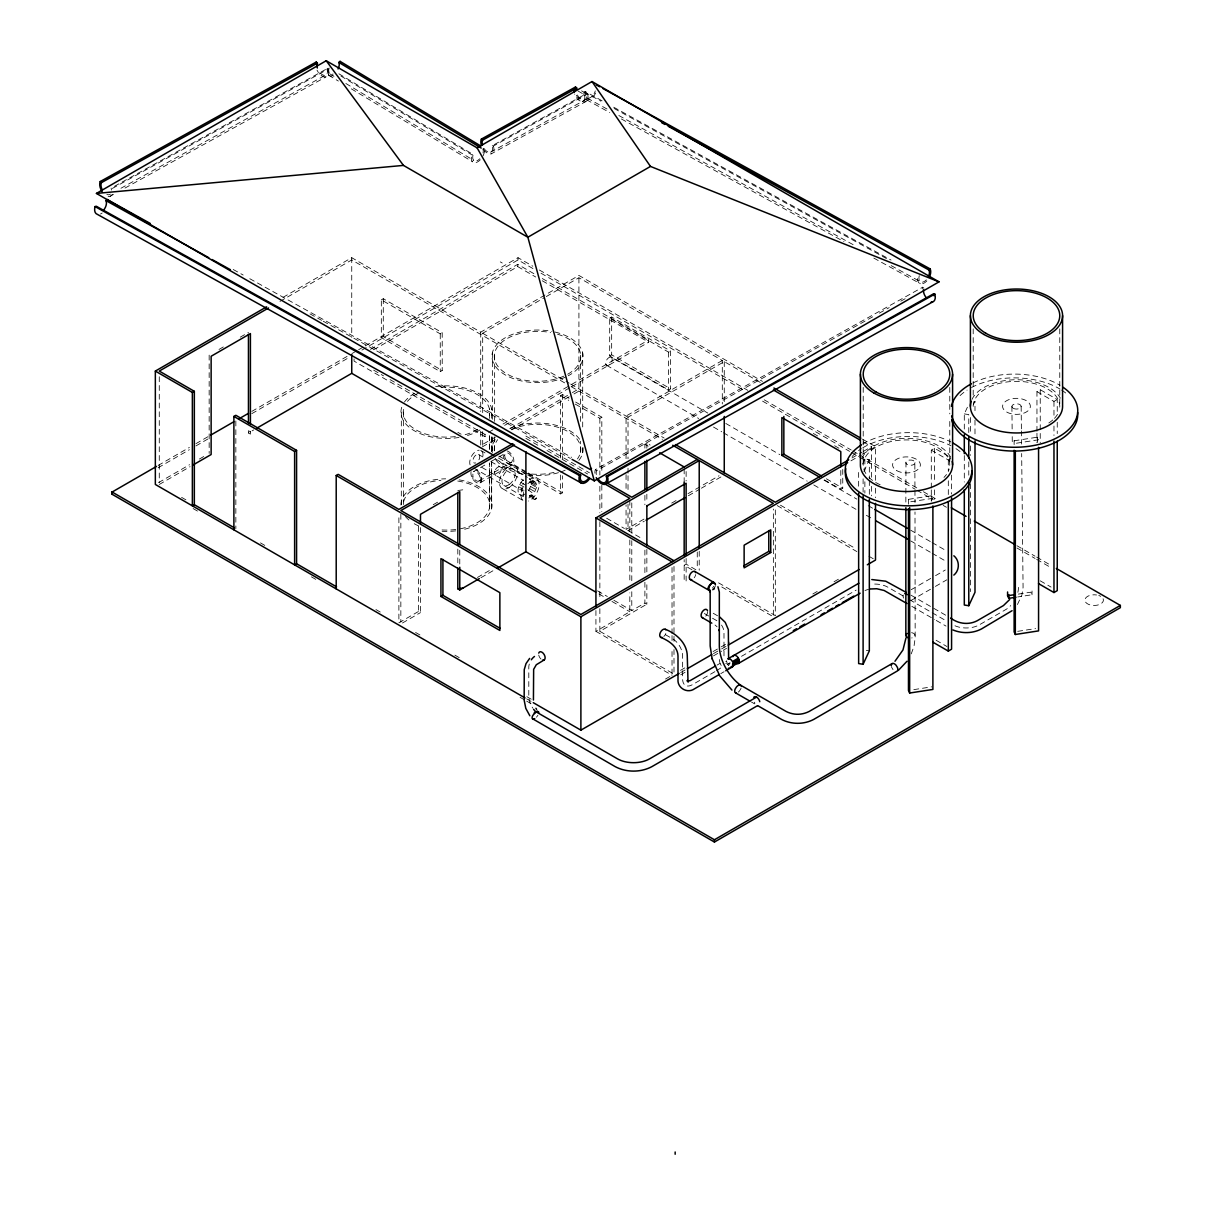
<?xml version="1.0" encoding="UTF-8"?>
<svg xmlns="http://www.w3.org/2000/svg" width="1215" height="1215" viewBox="0 0 1215 1215"><rect width="100%" height="100%" fill="white"/><g stroke="black" fill="none" stroke-linecap="round" stroke-linejoin="round"><path stroke-width="0.75" stroke-dasharray="5 3.75" d="M401.315 504.726L401.33 408.665M403.593 504.544L403.608 408.847A43.254 24.968 0 0 0 455.762 436.534M472.878 479.059L472.878 472.225M480.851 482.127L480.851 475.764M489.372 508.432L489.372 462.885M489.372 449.611L489.372 436.322M489.387 501.917L489.387 463.963M489.387 448.775L489.387 435.486M489.387 418.416L489.387 408.923M491.635 508.599L491.635 461.168M491.635 451.676L491.635 436.489M491.665 501.734L491.665 461.897M491.665 450.507L491.665 435.319M491.665 418.249L491.665 408.756M492.348 450.795L492.348 433.725M492.364 419.266L492.364 352.851M494.627 450.628L494.642 436.519M494.642 421.347L494.642 353.018M529.421 496.312L531.198 494.672L536.574 498.484C534.889 501.172 526.216 496.16 531.198 495.386L536.574 498.484M529.497 481.778L531.274 481.474L536.635 484.572L531.274 480.76L529.497 481.778L534.858 484.876L536.635 483.859M528.798 497.953A9.386 5.422 -60 0 0 533.78 493.882L536.559 487.367A9.386 5.422 -60 0 0 531.274 481.474L531.274 480.76M534.797 499.411L536.574 497.77M527.842 483.737L529.543 482.355L534.858 484.876M580.39 452.618L580.39 441.227M580.421 421.423L580.421 353.109M582.668 452.785L582.668 447.105M582.699 426.951L582.699 352.942M602.078 100.815L585.478 91.657L585.114 93.631A7.472 4.404 -61.1 0 0 589.138 98.111A7.472 4.404 -61.1 0 0 595.304 90.882M919.269 275.638L918.92 277.597A7.472 4.404 -61.1 0 0 926.331 279.86M905.843 502.068L905.98 461.943A4.465 2.582 0 0 1 909.154 460.09L911.539 460.09A4.708 2.719 0 0 1 914.834 461.973L915.001 502.494M915.001 462.657L914.865 463.34A4.465 2.582 0 0 1 911.69 465.193L909.306 465.193A4.708 2.719 0 0 1 906.01 463.31L905.843 462.626M329.174 67.949L328.749 69.893A7.472 4.222 -59 0 0 333.138 74.069M338.894 73.796L473.182 154.563L472.741 156.507A7.472 4.222 -59 0 0 479.849 158.74M528.404 490.784A9.386 5.422 -60 0 0 529.694 488.703L531.183 484.269A9.386 5.422 -60 0 0 528.996 478.3L534.357 481.398M872.689 316.826L596.641 470.645L596.216 472.149A7.472 4.389 60.9 0 0 596.55 475.521M715.301 585.995L714.511 588.09A4.632 2.673 -60 0 1 712.203 590.566M911.265 653.867L914.029 646.091L915.168 637.996L915.001 511.971M525.169 493.958A9.386 5.422 -60 0 1 518.683 486.744L520.931 482.431A9.386 5.422 -60 0 1 524.166 479.257M862.529 464.084L864.867 459.042L869.332 459.741L869.332 478.664M863.88 471.481L869.332 459.741M964.3 429.047L964.3 413.905L967.413 407.207M973.443 404.549L974.992 401.193L974.992 410.655M728.651 665.471L729.942 662.995L729.258 663.329A8.566 4.951 -60 0 1 727.739 663.739M1017.426 604.538L1021.906 595.031L1023.076 587.392L1021.663 453.514M713.873 586.192L712.446 588.09M537.911 715.301L536.453 717.23M471.101 471.693A7.594 4.374 60.1 0 0 472.483 478.482L473.592 480.107A7.594 4.374 60.1 0 0 480.062 482.871L480.912 482.082A7.594 4.374 60.1 0 0 480.912 475.885L480.062 474.108A7.594 4.374 60.1 0 0 476.265 470.099M534.858 485.499L536.635 484.572M283.004 297.371L351.743 257.686L480.715 332.135L578.917 275.441L762.443 381.389M279.982 301.381L351.743 259.949L564.626 382.847M218.989 349.449L225.534 345.668M240.266 337.163L248.452 332.439M381.328 299.847L383.287 298.708L442.214 332.728L442.214 370.529L440.255 371.653L381.328 337.633L381.328 299.847L440.255 333.867L442.214 332.728M158.147 465.467L189.373 447.439M195.949 443.642L209.086 436.048M251.809 411.384L350.421 354.461M352.061 353.504L356.982 350.664M358.638 349.707L363.558 346.867M365.199 345.911L518.03 257.686L532.808 266.207M381.328 337.633L383.287 336.509L442.214 370.529M158.147 467.729L189.373 449.702M195.949 445.905L209.086 438.311M251.809 413.647L348.766 357.666M361.918 350.087L518.03 259.949L534.448 269.426M370.423 349.388L517.727 264.338L534.099 273.785M373.688 349.753L517.727 266.601L535.724 277.005M158.603 482.583L189.601 464.692M199.382 459.042L204.272 456.217M159.271 484.466L190.056 466.681M250.411 431.841L248.452 430.718L248.452 432.98L253.677 429.958M482.689 412.644L482.689 333.274L544.669 297.493M546.294 296.551L578.917 277.719L722.302 360.491L722.302 403.957M609.687 318.163L611.661 317.024L670.574 351.044L670.574 388.846L668.615 389.969L609.687 355.949L609.687 318.163L668.615 352.168L670.574 351.044M609.687 355.949L611.661 354.826L670.574 388.846M390.061 379.627L484.998 434.423L493.169 429.7M502.995 424.035L570.093 385.292M571.733 384.35L648.658 339.927L648.658 342.205L571.733 386.613M354.051 358.835L354.051 361.098L484.998 436.701L488.263 434.803M504.635 425.356L570.093 387.555M560.586 458.009L560.586 395.634L562.545 394.495L569.091 398.277M495.447 437.036L480.715 445.541L480.715 430.414M510.179 428.531L570.731 393.569M572.371 392.612L578.917 388.846M482.355 446.862L495.735 439.131M511.819 429.852L572.402 394.875M574.012 393.949L578.917 391.108L578.917 275.441M433.254 504.696L438.159 501.856M575.303 404.139L599.861 418.309L601.82 417.185L601.82 473.88M722.302 360.491L626.059 416.046L626.059 459.513M760.271 382.406L724.262 361.63L628.018 417.185L628.018 458.769M644.892 448.092L644.892 444.31L646.851 443.171L650.116 445.07M498.575 458.116L560.586 493.913L562.545 492.774L562.545 475.764M420.481 527.553L420.481 612.603L418.522 611.464L398.885 622.809L398.885 515.084M477.404 577.474L492.121 568.985M402.484 622.991L420.481 612.603M480.973 577.687L495.705 569.182M643.996 519.094L626.059 529.451L626.059 504.878M671.728 503.086L676.618 500.246M688.039 493.655L719.037 475.764M628.018 504.119L628.018 530.575L644.33 521.159M688.373 495.735L699.794 489.144M701.419 488.202L724.262 475.019M851.988 457.964L861.784 452.314M863.409 451.373L871.565 446.664L871.565 478.801M850.94 460.85L860.767 455.169M862.407 454.228L875.499 446.664L875.499 480.684M824.423 479.925L840.795 489.387L842.754 488.248L842.754 469.355M595.927 610.538L595.927 631.329L629.826 611.753L629.826 592.859M613.864 600.271L631.785 610.613L644.892 603.065L646.851 604.189L646.851 581.514M599.861 608.654L599.861 631.329L646.851 604.189M931.298 488.005L931.298 450.157L934.563 448.259L950.024 457.189M1036.957 431.34L1036.957 391.61L1040.237 389.711L1057.247 399.538L1057.247 412.781M931.298 450.157L948.308 459.984L951.573 458.085M1036.957 391.61L1053.967 401.421L1057.247 399.538M665.516 679.018L672.032 675.267L672.032 648.81M680.506 670.361L685.397 667.551M713.083 651.559L719.614 647.792M721.239 646.851L729.38 642.158M812.85 593.968L819.366 590.201M834.052 581.727L840.567 577.96M680.719 672.518L685.64 669.678M713.463 653.609L720.009 649.828M721.649 648.886L726.555 646.061M680.719 674.781L685.64 671.941M713.463 655.887L721.649 651.149M723.274 650.207L726.555 648.324M717.078 665.076L720.267 663.238M714.891 671.682L692.277 684.744A13.654 7.882 -60 0 1 682.633 679.17L682.633 655.948A13.881 8.019 60 0 0 672.806 638.938L662.98 633.273M716.516 670.756L722.652 666.777M727.162 664.605L730.048 662.934M741.514 656.313L856.195 590.095M720.799 673.626L724.079 671.728M911.22 589.685L933.94 576.563M935.565 575.637L945.3 570.002M910.977 600.514L933.788 587.346M935.413 586.405L946.819 579.813M484.831 465.056L473.546 471.557A5.468 3.144 60.1 0 1 479.226 475.141A5.468 3.144 60.1 0 1 478.482 481.231A5.468 3.144 60.1 0 1 472.924 476.584M491.285 461.351L505.805 452.998M478.999 481.019L511.257 462.459M480.062 482.871L512.32 464.312M594.94 473.243A9.264 5.437 60.9 0 1 595.426 469.567L922.717 287.196L923.932 288.274M879.296 313.136L889.213 307.623M900.786 301.168L905.752 298.404M114.423 186.305L327.124 68.648L328.339 68.966A9.264 5.452 61.1 0 1 325.438 76.94A9.264 5.452 61.1 0 1 316.993 70.136M112.342 188.447L328.339 68.966M120.938 188.264L325.407 75.178M110.155 196.268L113.451 194.446M124.993 188.067L326.152 76.788M484.102 148.549A7.472 4.404 61.1 0 0 489.964 152.331A7.472 4.404 61.1 0 0 492.637 147.668L492.257 145.694L586.405 93.616L587.635 93.92A9.264 5.452 61.1 0 1 583.959 101.908A9.264 5.452 61.1 0 1 575.454 92.872M492.257 145.694L493.472 145.997L587.635 93.92M490.541 152.209L584.688 100.131M483.327 149.278A9.264 5.452 61.1 0 0 491.3 153.834L585.448 101.756M529.543 482.355L531.274 481.474M864.989 590.49L868.543 589.305M595.669 92.993A9.264 5.468 -61.1 0 1 587.255 99.888A9.264 5.468 -61.1 0 1 584.248 91.991L585.478 91.657M340.914 76.059L471.982 154.897L473.182 154.563M714.754 588.986L712.461 589.579L715.27 587.437M1014.13 440.787L1037.367 437.203L1038.567 439.784L1015.33 443.369L1014.13 440.787L1014.13 444.569M908.471 499.35L931.692 495.75L932.892 498.332L909.655 501.932L908.471 499.35L908.471 505.015M1018.307 594.105L1030.821 592.176L1032.021 594.758L1017.714 596.96M1017.699 631.344L1035.575 628.58M913.832 689.619L931.692 686.855M457.812 490.511L462.961 489.797M964.3 413.905L968.78 414.604L968.78 433.527M866.356 650.389L869.332 650.845M613.712 107.224L891.035 260.071M584.248 91.991L600.863 101.149M614.137 108.469L886.494 258.567M587.27 98.126L608.867 110.033M618.83 115.516L856.302 246.402M891.187 265.629L921.076 282.108M586.526 99.752L609.778 112.57M621.397 118.979L843.939 241.618M873.828 258.096L920.332 283.718M233.219 269.502L243.182 275.03M249.804 278.721L571.627 457.372M309.977 313.88L321.595 320.32M323.251 321.246L570.412 458.465M581.575 90.852L586.405 93.616L586.784 95.59A7.472 4.404 61.1 0 1 582.836 100.146A7.472 4.404 61.1 0 1 576.624 92.978M578.006 91.019L584.445 94.694L584.825 96.668A7.472 4.404 61.1 0 1 580.861 101.225A7.472 4.404 61.1 0 1 574.665 94.056M862.392 439.101L875.499 446.664M863.379 441.941L871.565 446.664M539.369 270.003L747.802 390.334M764.205 399.811L851.199 450.021M852.839 450.978L857.76 453.818M859.4 454.759L916.839 487.929M923.4 491.726L936.537 499.304M1016.955 545.732L1034.998 556.151M1036.653 557.093L1051.415 565.628M541.009 273.208L744.537 390.714M762.595 401.147L849.589 451.373M851.229 452.314L857.79 456.111M859.43 457.053L915.229 489.265M916.885 490.222L933.287 499.699M943.144 505.379L946.424 507.278M1017.001 548.026L1035.059 558.444M1036.699 559.386L1051.461 567.921M813.306 433.436L818.211 436.276M834.583 445.723L841.129 449.504M542.27 278.508L648.658 339.927M542.27 280.771L648.658 342.205M500.276 261.878L502.251 263.017M1040.237 580.831L1051.051 587.073M826.397 478.801L842.754 488.248M611.251 357.316A4.632 2.673 -60 0 1 609.793 364.5A4.632 2.673 -60 0 1 605.784 362.176A4.632 2.673 -60 0 1 611.251 357.316L707.829 413.085M725.826 423.473L779.848 454.653M824.043 480.168L856.772 499.076M868.239 505.683L873.145 508.523M910.794 530.256L930.432 541.601M932.072 542.543L946.804 551.048M606.619 365.335L698.686 418.492M713.494 427.042L721.71 431.781M723.35 432.737L807.2 481.14M813.777 484.937L856.514 509.617M866.386 515.312L872.962 519.109M910.764 540.933L930.493 552.324M932.148 553.281L945.3 560.874M482.689 333.274L569.03 383.135M570.67 384.077L664.119 438.038M780.455 505.197L855.831 548.709M868.938 556.273L873.858 559.113M571.172 386.628L662.494 439.359M777.19 505.577L856.833 551.564M910.977 595.168L945.862 615.306M575.637 402.059L601.82 417.185M560.586 395.634L568.757 400.358M644.892 444.31L648.157 446.194M903.079 595.942L888.028 587.27A19.03 10.981 0 0 0 872.081 584.142M909.625 599.724L930.569 611.828M932.178 612.755L946.682 621.123M911.827 606.346L934.624 619.513M936.249 620.44L946.014 626.09M936.112 640.275L946.941 646.517M525.898 436.079L589.427 472.772M525.898 438.357L540.508 446.786M547.008 450.537L587.604 473.987M373.688 370.165L383.515 375.845M457.858 432.343L461.123 434.226M498.985 456.081L526.687 472.073M528.312 473.015L562.545 492.774M606.665 518.258L624.449 528.51M628.018 530.575L642.143 538.731M695.861 569.744L686.126 564.125L684.167 565.264L692.353 569.987M718.566 582.851L775.322 615.625L775.322 507.9M514.507 465.907L526.778 472.984M528.312 473.865L535.982 478.3M721.786 586.982L773.363 616.764L773.363 509.039M480.684 450.416L485.514 453.195M495.173 458.784L527.386 477.373M531.183 484.269L536.559 487.367M478.558 454.471L483.16 457.129M490.83 461.548L523.726 480.548M530.651 486.486L536.012 489.584M520.931 482.431L526.292 485.544M529.694 488.703L535.071 491.802M519.64 484.512L525.002 487.61M518.683 486.744L524.06 489.842A9.386 5.422 -60 0 0 523.771 495.857M481.808 467.38L522.45 490.86M529.421 495.705L534.797 498.803M473.637 467.957L525.715 498.013M502.615 488.719L524.09 501.112A12.894 7.442 -60 0 1 523.133 486.835M713.22 613.271L719.842 617.099M704.351 613.514L710.896 617.281M712.537 618.238L717.442 621.062M597.583 590.87L607.348 596.504M598.965 593.938L605.465 597.689M611.965 601.44L629.826 611.753M751.417 702.012L754.606 703.85M599.861 631.329L673.991 674.128M595.927 631.329L672.032 675.267M248.452 432.98L250.411 434.119L250.411 428.06M181.582 497.345L186.366 500.109M260.466 542.892L267.042 546.689M375.921 609.55L380.842 612.39M415.576 632.453L420.481 635.278M454.866 655.128L459.771 657.953M526.87 696.696L531.79 699.536M526.702 698.868L531.623 701.708M193.124 508.553L199.7 512.35M311.435 576.852L317.996 580.649M520.096 697.319L525.017 700.174M526.672 701.116L531.593 703.971M329.69 73.766L334.535 76.682M345.865 83.486L473.683 160.38M328.658 75.224L338.362 81.056M351.317 88.847L472.665 161.838M715.058 625.026L717.063 626.773M527.933 489.706L533.78 493.882M595.426 469.567L596.641 470.645M893.025 669.617L891.795 667.597A4.465 2.46 57.8 0 1 891.43 666.534M721.209 665.395L720.191 663.679M719.827 662.615L719.371 659.517M327.124 68.648L327.503 70.622A7.472 4.404 61.1 0 1 324.192 75.3A7.472 4.404 61.1 0 1 318.011 69.802M111.127 188.128L111.507 190.102M1021.162 406.372L1021.39 429.001M1021.42 430.885L1021.557 444.082M1011.898 406.493L1012.141 429.108M1012.217 436.641L1012.292 444.174M1059.769 328.855L1059.769 406.342M1057.247 422.243L1057.247 433.588M1053.967 401.421L1053.967 418.446M1053.967 426.025L1053.967 435.486M1040.237 389.711L1040.237 442.7M1037.367 437.203L1037.367 442.868M1036.957 433.239L1036.957 442.685M1032.021 590.976L1032.021 594.758M974.992 420.117L974.992 435.243M973.2 328.855L973.2 398.778M970.527 417.52L970.527 434.56M970.527 445.905L970.527 455.367M970.527 483.752L970.527 591.614M968.78 461.913L968.78 475.156M964.3 455.534L964.3 482.036M951.573 475.111L951.573 494.034M949.781 387.418L949.781 402.545M949.781 404.428L949.781 413.875M949.781 421.438L949.781 464.905M948.308 459.984L948.308 471.329A43.284 24.999 0 0 0 903.656 439.967A43.284 24.999 0 0 0 866.508 474.473M948.308 480.791L948.308 495.933M934.563 448.259L934.563 482.325M934.563 489.888L934.563 499.35M931.692 495.75L931.692 501.431M931.298 489.888L931.298 501.248M875.499 488.248L875.499 497.694M871.565 486.349L871.565 495.811M869.332 480.563L869.332 495.69M864.867 459.042L864.867 470.402M864.867 481.763L864.867 493.108M863.212 387.418L863.212 464.905M863.106 478.831L863.106 492.075M858.641 472.468L858.641 489.493M840.795 470.478L840.795 489.387M724.262 361.63L724.262 403.198M723.988 655.827L723.988 632.408A9.264 5.346 60 0 0 721.437 624.935M699.217 551.276L699.217 570.184M697.258 552.035L697.258 569.045M686.126 471.526L686.126 480.973M686.126 558.46L686.126 581.514L684.167 580.375L684.167 559.599M684.167 468.884L684.167 482.112M673.991 566.403L673.991 634.443M673.991 636.326L673.991 642.006M673.991 649.554L673.991 672.244M672.032 567.542L672.032 633.683M672.032 635.582L672.032 641.247M668.615 352.168L668.615 389.969M646.851 443.171L646.851 448.851M646.851 494.201L646.851 501.765M646.851 549.393L646.851 572.068M644.892 495.34L644.892 504.787M644.892 550.137L644.892 574.71M644.892 582.274L644.892 603.065M631.785 502.889L631.785 533.127M631.785 540.69L631.785 582.274M631.785 591.72L631.785 610.613M629.826 500.246L629.826 532.383M629.826 539.931L629.826 583.413M628.018 468.215L628.018 473.88M628.018 475.779L628.018 492.789M626.059 474.64L626.059 489.767M611.661 317.024L611.661 354.826M601.82 485.21L601.82 511.682M599.861 418.309L599.861 475.004M599.861 486.349L599.861 512.806M599.861 521.706L599.861 599.192M562.545 394.495L562.545 458.754M560.586 475.004L560.586 493.913M518.03 257.686L518.03 259.949M517.727 264.338L517.727 266.601M484.998 434.423L484.998 436.701M482.689 431.553L482.689 446.664M480.715 332.135L480.715 411.52M459.771 550.243L459.771 567.238M457.812 549.104L457.812 564.216M440.255 333.867L440.255 371.653M418.522 526.429L418.522 611.464M400.844 514.325L400.844 622.05M383.287 298.708L383.287 336.509M351.743 257.686L351.743 337.436M235.847 420.952L235.847 528.677M209.162 355.114L209.162 453.392M159.271 376.741L159.271 482.583M741.089 688.024A4.495 2.369 -56 0 1 740.694 689.072L739.403 691.062A4.495 2.369 -56 0 1 737.839 692.383M911.539 632.696A4.708 2.81 -1.6 0 1 914.834 634.579L914.865 635.992A4.465 2.658 -1.6 0 1 911.69 637.966M695.694 574.573A4.632 2.673 -60 0 1 694.205 577.763M529.3 664.073A9.264 5.346 -60 0 0 528.798 667.248L528.798 696.317A14.944 8.627 60 0 0 532.732 708.087M541.039 659.077A4.632 2.673 60 0 1 538.731 655.067M754.955 703.181A4.632 2.673 60 0 1 754.272 702.194M726.373 663.618A8.566 4.951 -60 0 1 725.765 663.36M903.52 598.099A4.632 2.673 60 0 1 903.185 595.031M954.96 625.771A18.514 10.692 0 0 0 979.32 624.844L1005.838 609.535A18.028 10.525 -60.5 0 0 1010.713 605.602M1018.443 587.361A18.028 10.525 -60.5 0 1 1017.532 593.588M707.631 611.616A4.632 2.673 -60 0 1 705.201 616.673M728.317 665.319A4.632 2.764 61.7 0 1 727.663 664.316M727.162 663.223A4.632 2.764 61.7 0 1 726.859 662.099M665.82 633.531A4.632 2.673 -60 0 1 663.83 636.432M1103.099 598.752A9.264 5.346 0 0 1 1094.958 605.45A9.264 5.346 0 0 1 1084.934 599.663A9.264 5.346 0 0 1 1096.553 594.97M1098.785 595.502A9.264 5.346 0 0 1 1100.699 596.352M852.125 456.536A63.377 36.587 0 0 1 861.435 448.639M862.832 447.773A63.377 36.587 0 0 1 950.92 445.738M955.947 448.639A63.377 36.587 0 0 1 960.382 451.858M862.832 443.991A63.377 36.587 0 0 1 950.92 441.956M946.485 474.473A43.284 24.999 0 0 1 943.979 477.404M880.146 484.739A43.284 24.999 0 0 1 869.014 477.404M861.982 458.025A46.094 26.608 0 0 1 906.496 438.296A46.094 26.608 0 0 1 951.011 458.025M960.078 395.604A63.377 36.587 0 0 1 967.11 390.091M971.468 387.539A63.377 36.587 0 0 1 1059.996 389.073M1061.606 390.076A63.377 36.587 0 0 1 1067.378 394.419M973.018 382.953A63.377 36.587 0 0 1 1059.996 385.292M1057.475 414.376A43.284 24.999 0 0 1 1053.982 418.841M1052.798 419.95A43.284 24.999 0 0 1 1047.102 424.02M973.2 406.342A43.284 24.999 0 0 1 1019.324 381.404A43.284 24.999 0 0 1 1059.404 409.607M971.97 399.462A46.094 26.608 0 0 1 1015.284 379.748A46.094 26.608 0 0 1 1060.331 398.125M582.987 447.636A45.547 26.305 0 0 1 576.32 463.097M565.188 470.205A45.547 26.305 0 0 1 560.221 472.119M558.475 472.665A45.547 26.305 0 0 1 524.834 474.564M523.194 474.275A45.547 26.305 0 0 1 495.401 459.331M492.348 452.694A45.547 26.305 0 0 1 495.462 439.207M509.86 428.424A45.547 26.305 0 0 1 579.631 439.298M555.027 332.044A45.547 26.305 0 0 1 568.225 375.754M565.188 377.227A45.547 26.305 0 0 1 492.591 360.688A45.547 26.305 0 0 1 551.853 331.361M457.751 481.019A43.254 24.968 0 0 1 489.751 505.167A43.254 24.968 0 0 1 457.615 529.254M455.762 529.512A43.254 24.968 0 0 1 440.772 529.877M403.608 501.825A43.254 24.968 0 0 1 440.923 480.365M480.031 429.943A45.547 26.305 0 0 1 465.664 436.003M459.027 437.43A45.547 26.305 0 0 1 414.528 430.885A45.547 26.305 0 0 1 402.514 405.294M404.428 402.044A45.547 26.305 0 0 1 414.33 393.508M435.608 386.598A45.547 26.305 0 0 1 491.635 415.621M477.814 429.366A43.254 24.968 0 0 1 464.692 434.803M407.481 401.36A43.254 24.968 0 0 1 420.223 392.308M440.923 387.372A43.254 24.968 0 0 1 489.372 415.439M459.179 479.864A45.547 26.305 0 0 1 491.969 503.693A45.547 26.305 0 0 1 463.841 529.436M455.701 530.879A45.547 26.305 0 0 1 442.139 531.304M418.689 525.958A45.547 26.305 0 0 1 414.224 523.695M408.908 519.99A45.547 26.305 0 0 1 405.339 516.405M400.935 505.076A45.547 26.305 0 0 1 445.708 478.831M511.242 429.472A43.254 24.968 0 0 1 563.912 429.533A43.254 24.968 0 0 1 577.459 458.906M554.01 472.407A43.254 24.968 0 0 1 497.527 458.83M494.353 450.917A43.254 24.968 0 0 1 497.588 439.708M557.548 334.201A43.254 24.968 0 0 1 567.238 374.478M563.79 376.164A43.254 24.968 0 0 1 494.915 360.612A43.254 24.968 0 0 1 550.608 332.53M507.156 450.932A7.594 4.374 60.1 0 1 513.808 459.71A7.594 4.374 60.1 0 1 509.009 464.176A7.594 4.374 60.1 0 1 503.177 454.623M481.839 451.236A9.386 5.422 -60 0 1 482.871 456.369M470.083 464.859A9.386 5.422 -60 0 1 471.936 455.549A9.386 5.422 -60 0 1 479.226 450.157M478.923 459.786A4.799 2.764 -60 0 0 479.728 456.476L479.545 455.579A4.799 2.764 -60 0 0 476.538 454.699A4.799 2.764 -60 0 0 473.303 458.784L473.015 459.908A4.799 2.764 -60 0 0 475.718 462.93M524.045 490.814A4.799 2.764 -60 0 1 521.341 487.807L521.615 486.668A4.799 2.764 -60 0 1 523.544 483.555M529.36 479.606A12.894 7.442 -60 0 1 539.141 485.043A12.894 7.442 -60 0 1 528.343 501.036M493.472 145.997A9.264 5.452 61.1 0 1 491.3 153.834M483.054 155.9A9.264 5.24 -59 0 0 484.071 147.972L482.856 149.05L483.206 150.523A7.472 4.222 -59 0 1 482.78 153.834M480.305 159.803A9.264 5.24 -59 0 1 473.212 162.248A9.264 5.24 -59 0 1 471.982 154.897M332.94 75.603A9.264 5.24 -59 0 1 327.974 68.268M112.266 194.309A9.264 5.452 61.1 0 1 105.295 195.023M110.398 194.066A7.472 4.404 61.1 0 1 106.859 194.43M102.181 213.005A9.264 5.452 -61 0 1 100.465 214.007M922.261 288.881A9.264 5.437 60.9 0 1 922.717 287.196M926.848 280.938A9.264 5.468 -61.1 0 1 919.664 283.444A9.264 5.468 -61.1 0 1 918.054 275.957M725.993 661.446L726.783 661.036L725.993 661.446M494.763 471.177L494.49 472.316A4.799 2.764 -60 0 0 497.634 475.126A4.799 2.764 -60 0 0 501.203 468.869L501.02 467.972A4.799 2.764 -60 0 0 498.013 467.092A4.799 2.764 -60 0 0 494.763 471.177M1013.295 408.346A4.632 2.643 -0.6 0 0 1021.01 407.071A4.632 2.643 -0.6 0 0 1015.284 403.896A4.632 2.643 -0.6 0 0 1013.295 408.346M896.67 470.585A13.881 8.019 0 0 0 919.907 466.985A13.881 8.019 0 0 0 902.897 457.159A13.881 8.019 0 0 0 896.67 470.585M1006.673 412.022A13.881 8.019 0 0 0 1029.895 408.422A13.881 8.019 0 0 0 1012.9 398.596A13.881 8.019 0 0 0 1006.673 412.022M504.681 455.488A5.468 3.144 60.1 0 0 510.467 462.702A5.468 3.144 60.1 0 0 510.467 454.987A5.468 3.144 60.1 0 0 504.681 455.488M509.055 484.663A9.386 5.422 -60 0 0 514.051 469.825A9.386 5.422 -60 0 0 502.585 477.434A9.386 5.422 -60 0 0 509.055 484.663M509.237 487.412A12.894 7.442 -60 0 0 516.086 467.031A12.894 7.442 -60 0 0 500.352 477.48A12.894 7.442 -60 0 0 509.237 487.412"/><path stroke-width="1.5" d="M905.98 637.921L902.988 649.904L894.984 661.264M736.913 663.603A4.632 2.673 60 0 0 739.221 662.266L738.386 658.12A4.632 2.673 60 0 0 733.754 655.447L732.903 656.662M589.655 478.589A9.264 5.452 -61 0 1 581.681 483.236L97.306 214.326A9.264 5.452 -61 0 1 95.059 206.58L96.274 206.246L580.649 475.156L580.284 477.131A7.472 4.389 -61 0 0 583.018 481.732A7.472 4.389 -61 0 0 588.865 477.859M909.306 638.012A4.708 2.81 -1.6 0 1 906.01 636.128L905.98 634.716A4.465 2.658 -1.6 0 1 907.134 633.471M102.181 191.712A9.264 5.452 61.1 0 1 100.237 181.536L316.234 62.056L317.449 63.134L101.453 182.614L101.027 184.118A7.472 4.404 61.1 0 0 102.014 189.282M317.449 63.134L317.024 64.638A7.472 4.404 61.1 0 0 317.343 68.01M481.307 144.95A9.264 5.452 61.1 0 1 481.383 139.087L575.53 87.009L576.745 88.088L482.583 140.165L482.158 141.684A7.472 4.404 61.1 0 0 482.477 145.056M574.771 89.166L574.346 90.685A7.472 4.404 61.1 0 0 574.331 92.294M576.32 89.606L576.745 88.088M710.289 591.113L710.213 592.13A2.111 1.23 60 0 0 709.241 590.353L710.076 590.733M858.641 493.275L858.641 663.572L863.106 664.271L869.332 650.845L869.332 499.471M964.3 489.599L964.3 605.024L968.78 605.708L974.992 592.297L974.992 440.923M711.17 583.64C709.59 584.658 706.325 588.789 709.165 590.004A4.708 2.126 -50.9 0 0 709.894 589.867M709.879 590.839A4.632 2.673 -60 0 1 709.818 585.539L710.471 584.567A4.632 2.673 -60 0 1 715.438 584.871M1009.726 599.451L1003.453 605.571L977.088 620.804C968.735 625.118 958.574 623.978 950.616 618.055M907.013 661.233L898.325 670.422M538.777 712.552A4.83 2.126 -50.3 0 0 538.625 711.929L536.149 711.884L532.96 715.21A4.83 2.126 -50.3 0 0 532.246 718.566L615.276 766.695C626.454 772.573 640.639 772.573 651.802 766.695L757.431 705.718M529.634 658.409L526.019 663.603L524.242 669.647L524.166 700.159L525.791 708.345L529.846 715.772M753.756 697.334L754.272 696.848A4.632 2.673 60 0 1 758.904 699.521L759.421 700.599A4.632 2.673 60 0 1 759.755 701.708M103.305 210.453A7.472 4.389 -61 0 0 106.388 202.1L105.948 200.597L107.148 199.518L150.28 223.454M591.523 468.428L590.323 469.522L572.083 459.392M928.442 276.656A7.472 4.404 -61.1 0 0 929.384 271.492L928.943 269.988L930.143 268.91L602.989 88.589M757.78 705.687L781.67 719.477C791.451 724.596 803.829 724.596 813.61 719.477L897.46 670.908A4.465 2.46 57.8 0 0 897.338 667.293L896.093 665.273A4.708 2.597 57.8 0 0 892.812 663.36L891.658 663.982A4.465 2.46 57.8 0 0 891.294 665.531M953.851 575.09C959.82 570.336 959.82 560.54 953.851 555.787M338.059 68.966A7.472 4.222 -59 0 0 339.213 63.909L338.848 62.421L340.078 61.358L480.836 146.028M1012.065 610.705L981.568 628.899C972.85 633.531 962.022 633.729 952.955 629.947M732.949 662.646L738.902 659.213M733.237 663.77L732.539 664.18L739.221 660.307M594.302 480.867L96.425 193.428L326.212 60.75L477.115 147.865L527.857 237.229L594.302 480.867L938.998 281.865L592.009 81.542L477.115 147.865M525.047 697.926L155.338 484.466L155.338 371.076L266.632 306.818M268.561 307.972L159.271 371.076L194.339 391.321L194.339 504.711L234.252 527.766M155.338 371.076L192.365 392.445L194.339 391.321M938.998 281.865L650.481 166.425L527.857 237.229L403.456 165.407L326.212 60.75M233.888 529.816L233.888 416.426L235.847 415.287L296.582 450.355L296.582 563.745L336.57 586.83M1056.336 568.468L1120.351 605.419L1120.351 607.682L714.435 842.041L112.129 494.292L112.129 492.029L156.507 466.408M210.727 435.107L233.736 421.818M238.672 418.978L248.528 413.282M193.306 464.813L211.137 454.531L211.137 356.253L250.411 333.563L250.411 424.293M256.957 428.075L351.743 373.339L493.685 455.291M194.339 504.711L192.365 505.85L192.365 392.445M233.888 416.426L294.622 451.479L296.582 450.355M336.206 588.895L336.206 475.49L338.18 474.366L398.885 509.419L512.867 443.612M296.582 563.745L294.622 564.884L294.622 451.479M514.522 444.918L400.844 510.543L580.892 614.486L773.363 503.359L672.7 445.252M440.939 596.444L499.866 630.464L499.866 592.662L440.939 558.642L440.939 596.444L442.913 595.304L500.2 628.383M457.812 567.997L457.812 588.789L459.771 589.928L479.333 578.629M497.33 568.24L525.898 551.747L595.73 592.069M595.927 606.756L595.927 517.924L629.826 498.363L603.84 483.357M697.258 459.422L631.785 497.224L607.348 483.114M646.851 505.926L686.126 483.236L686.126 555.058M645.97 520.217L685.108 497.618M840.795 466.697L840.795 451.585L781.868 417.565L781.868 455.367L783.842 454.228L821.477 475.961M848.723 459.847L775.322 502.235L675.494 444.584M336.206 475.49L580.892 616.764L847.675 462.733M544.198 659.927L536.301 664.742L533.643 669.344L533.431 700.022M743.732 565.826L768.776 551.367L770.75 552.506L770.75 529.831L744.127 545.186L744.127 567.861L770.75 552.506M533.264 702.665L580.892 730.154L679.094 673.459M687.265 668.736L711.823 654.551M728.195 645.104L859.126 569.516M867.313 564.793L875.499 560.069L875.499 503.359M715.498 665.987L690.044 680.689L687.219 680.992L688.404 681.676L687.341 680.37L688.024 681.873L687.265 655.857C687.022 643.206 676.391 633.622 665.304 629.264M727.815 658.879L858.884 583.215M738.386 658.12L732.448 661.552A4.632 2.764 61.7 0 0 728.514 658.667M733.328 664.818L732.524 665.273L739.343 661.355M739.221 662.266L730.792 667.126A4.632 2.764 61.7 0 0 733.192 665.759M719.159 674.568L694.524 688.799C687.417 693.962 677.074 687.994 678 679.246L678 656.039C677.742 646.82 669.602 641.095 660.671 637.283M725.72 670.771L732.296 666.989M738.386 663.466L860.114 593.193M756.596 697.076L649.569 758.859A22.66 13.076 0 0 1 617.524 758.859L535.435 711.474A14.944 8.627 60 0 1 533.582 709.287M892.159 663.542L809.16 711.458C801.687 715.21 793.592 715.21 786.12 711.458L740.482 685.108C728.347 676.239 719.386 659.699 719.326 645.757L719.326 592.024L717.913 586.739M932.831 642.158L948.308 651.088L951.573 649.19L951.573 497.816M1038.506 583.61L1053.967 592.54L1057.247 590.642L1057.247 441.167M112.129 492.029L714.435 839.762L1120.351 605.419M793.274 630.6L796.554 628.732M799.819 626.864L804.725 624.07M821.067 614.744L824.332 612.876M827.612 611.008L832.518 608.214M835.783 606.346L839.049 604.478M842.314 602.61L853.765 596.079M598.175 478.999A7.472 4.389 60.9 0 0 604.037 482.795A7.472 4.389 60.9 0 0 606.695 478.133L606.315 476.159L933.606 293.802L934.821 294.106A9.264 5.437 60.9 0 1 931.176 302.079M596.201 477.632A9.264 5.437 60.9 0 0 604.66 484.436A9.264 5.437 60.9 0 0 607.53 476.477L934.821 294.106M605.374 484.284L932.664 301.928M95.059 206.58L579.433 475.49L580.649 475.156M728.286 668.341L729.38 668.144M1007.584 591.978L1007.584 595.76L1014.738 594.651M1007.584 595.76L1008.784 598.342L1015.937 597.233M1014.13 450.249L1014.13 631.906L1015.33 634.488L1038.567 630.889L1038.567 447.348M908.471 508.796L908.471 690.454L909.655 693.036L932.892 689.437L932.892 505.896M457.812 588.789L462.961 588.075M870.244 588.986L876.759 588.743L884.155 590.49L906.952 603.536M96.425 193.428L403.456 165.407M871.793 579.54L885.735 581.21L906.344 592.495M714.678 583.61L713.554 582.486M532.61 718.976L533.172 719.113A4.541 2.005 -50.3 0 0 534.721 718.612M606.315 476.159L607.53 476.477M741.211 686.202A4.495 2.369 -56 0 0 740.953 685.533L739.844 684.941A4.693 2.476 -56 0 0 736.563 686.855L735.272 688.844A4.495 2.369 -56 0 0 735.029 692.383L736.123 692.975M596.352 84.928L599.663 86.766M661.568 122.624L664.894 124.462M668.22 126.284L928.943 269.988M105.948 200.597L208.798 257.702M212.109 259.539L230.364 269.669M773.909 388.01L860.752 438.159M773.363 389.969L860.114 440.058M951.299 507.824L966.077 516.36M974.278 521.098L1013.675 543.834M781.868 455.367L819.518 477.1M874.785 509.465L907.514 528.373M876.243 521.007L907.484 539.035M659.624 452.815L684.167 466.985M694.798 571.445L714.116 582.593M673.991 560.738L599.861 517.924L699.217 460.561L699.217 547.494M595.927 517.924L672.032 561.862M690.242 579.509L709.59 590.672M702.042 617.509L711.823 623.158M735.485 692.808L749.822 701.085M338.848 62.421L481.231 148.078M719.842 617.099L725.264 622.369L728.332 629.583L728.62 659.35M481.383 139.087L482.583 140.165M100.237 181.536L101.453 182.614M731.946 690.074L719.736 675.844L712.02 658.454M537.698 711.398L537.425 711.109A4.617 1.139 -40.3 0 0 534.16 712.992L534.418 713.281M592.009 81.542L650.481 166.425M535.937 708.284L536.59 709.347M718.87 629.886L719.143 630.707M712.111 658.849L710.168 645.94L710.168 592.373M933.606 293.802L933.986 295.761M111.704 491.893L112.129 494.292M1062.578 315.627L1062.578 406.342A46.094 26.608 0 0 1 1011.958 432.829A46.094 26.608 0 0 1 971.286 401.147M1053.967 441.167L1053.967 592.54M1015.33 450.947L1015.33 634.488M1008.784 594.56L1008.784 598.342M970.405 315.627L970.405 406.342M968.78 437.309L968.78 458.131M968.78 482.719L968.78 605.708M964.3 434.727L964.3 453.651M952.59 374.19L952.59 464.905M948.308 501.598L948.308 651.088M909.655 507.597L909.655 693.036M905.843 507.703L905.843 635.43M863.106 495.857L863.106 664.271M860.402 374.19L860.402 464.905A46.094 26.608 0 0 0 909.503 491.468A46.094 26.608 0 0 0 952.196 461.442M783.842 416.426L783.842 454.228M768.776 530.575L768.776 551.367M724.262 416.426L724.262 473.121M714.435 839.762L714.435 842.041M684.167 482.112L684.167 555.817M675.16 1151.987L675.16 1154.25M646.851 460.181L646.851 490.42M646.851 505.546L646.851 545.611M644.892 461.32L644.892 489.66M580.892 616.764L580.892 730.154M525.898 451.585L525.898 551.747M459.771 544.563L459.771 491.65L420.481 514.325L420.481 523.771M459.771 567.238L459.771 589.928M457.812 492.409L457.812 545.322M442.913 559.401L442.913 595.304M351.743 354.446L351.743 373.339M248.452 334.322L248.452 423.154M711.139 583.337A4.708 2.126 -50.9 0 1 713.569 582.213M691.715 579.601A4.632 2.673 -60 0 1 690.181 574.194A4.632 2.673 -60 0 1 695.679 572.63M531.35 659.775A9.264 5.346 -60 0 1 534.494 656.465M538.731 653.108A4.632 2.673 60 0 1 544.198 654.581A4.632 2.673 60 0 1 542.74 660.049M702.726 617.721A4.632 2.673 -60 0 1 702.361 611.661A4.632 2.673 -60 0 1 707.51 610.705M904.719 593.619A4.632 2.673 60 0 1 907.195 594.682M662.145 637.419A4.632 2.673 -60 0 1 660.383 632.468A4.632 2.673 -60 0 1 665.82 629.75M971.97 470.964A63.377 36.587 0 0 1 906.724 509.586A63.377 36.587 0 0 1 845.777 468.701M952.651 442.883A63.377 36.587 0 0 1 954.899 494.277A63.377 36.587 0 0 1 865.9 496.221A63.377 36.587 0 0 1 861.435 444.857M1077.644 412.417A63.377 36.587 0 0 1 1020.676 450.871A63.377 36.587 0 0 1 951.649 419.691M1063.171 387.342A63.377 36.587 0 0 1 1040.07 444.128A63.377 36.587 0 0 1 951.649 415.91M951.436 406.357A63.377 36.587 0 0 1 971.468 383.758M575.059 88.695A9.264 5.452 61.1 0 1 575.53 87.009M340.078 61.358A9.264 5.24 -59 0 1 340.473 62.998M315.779 63.727A9.264 5.452 61.1 0 1 316.234 62.056M107.148 199.518A9.264 5.452 -61 0 1 107.634 201.174M581.681 483.236A9.264 5.452 -61 0 1 579.433 475.49M926.665 298.131A7.472 4.389 60.9 0 1 923.506 289.793M930.143 268.91A9.264 5.468 -61.1 0 1 929.475 276.959M873.904 393.007A46.094 26.608 0 0 0 951.011 381.085A46.094 26.608 0 0 0 894.559 348.492A46.094 26.608 0 0 0 873.904 393.007M875.878 391.868A43.284 24.999 0 0 0 948.308 380.659A43.284 24.999 0 0 0 895.288 350.057A43.284 24.999 0 0 0 875.878 391.868M983.892 334.444A46.094 26.608 0 0 0 1061.014 322.522A46.094 26.608 0 0 0 1004.562 289.929A46.094 26.608 0 0 0 983.892 334.444M985.881 333.305A43.284 24.999 0 0 0 1058.295 322.097A43.284 24.999 0 0 0 1005.291 291.494A43.284 24.999 0 0 0 985.881 333.305"/></g></svg>
